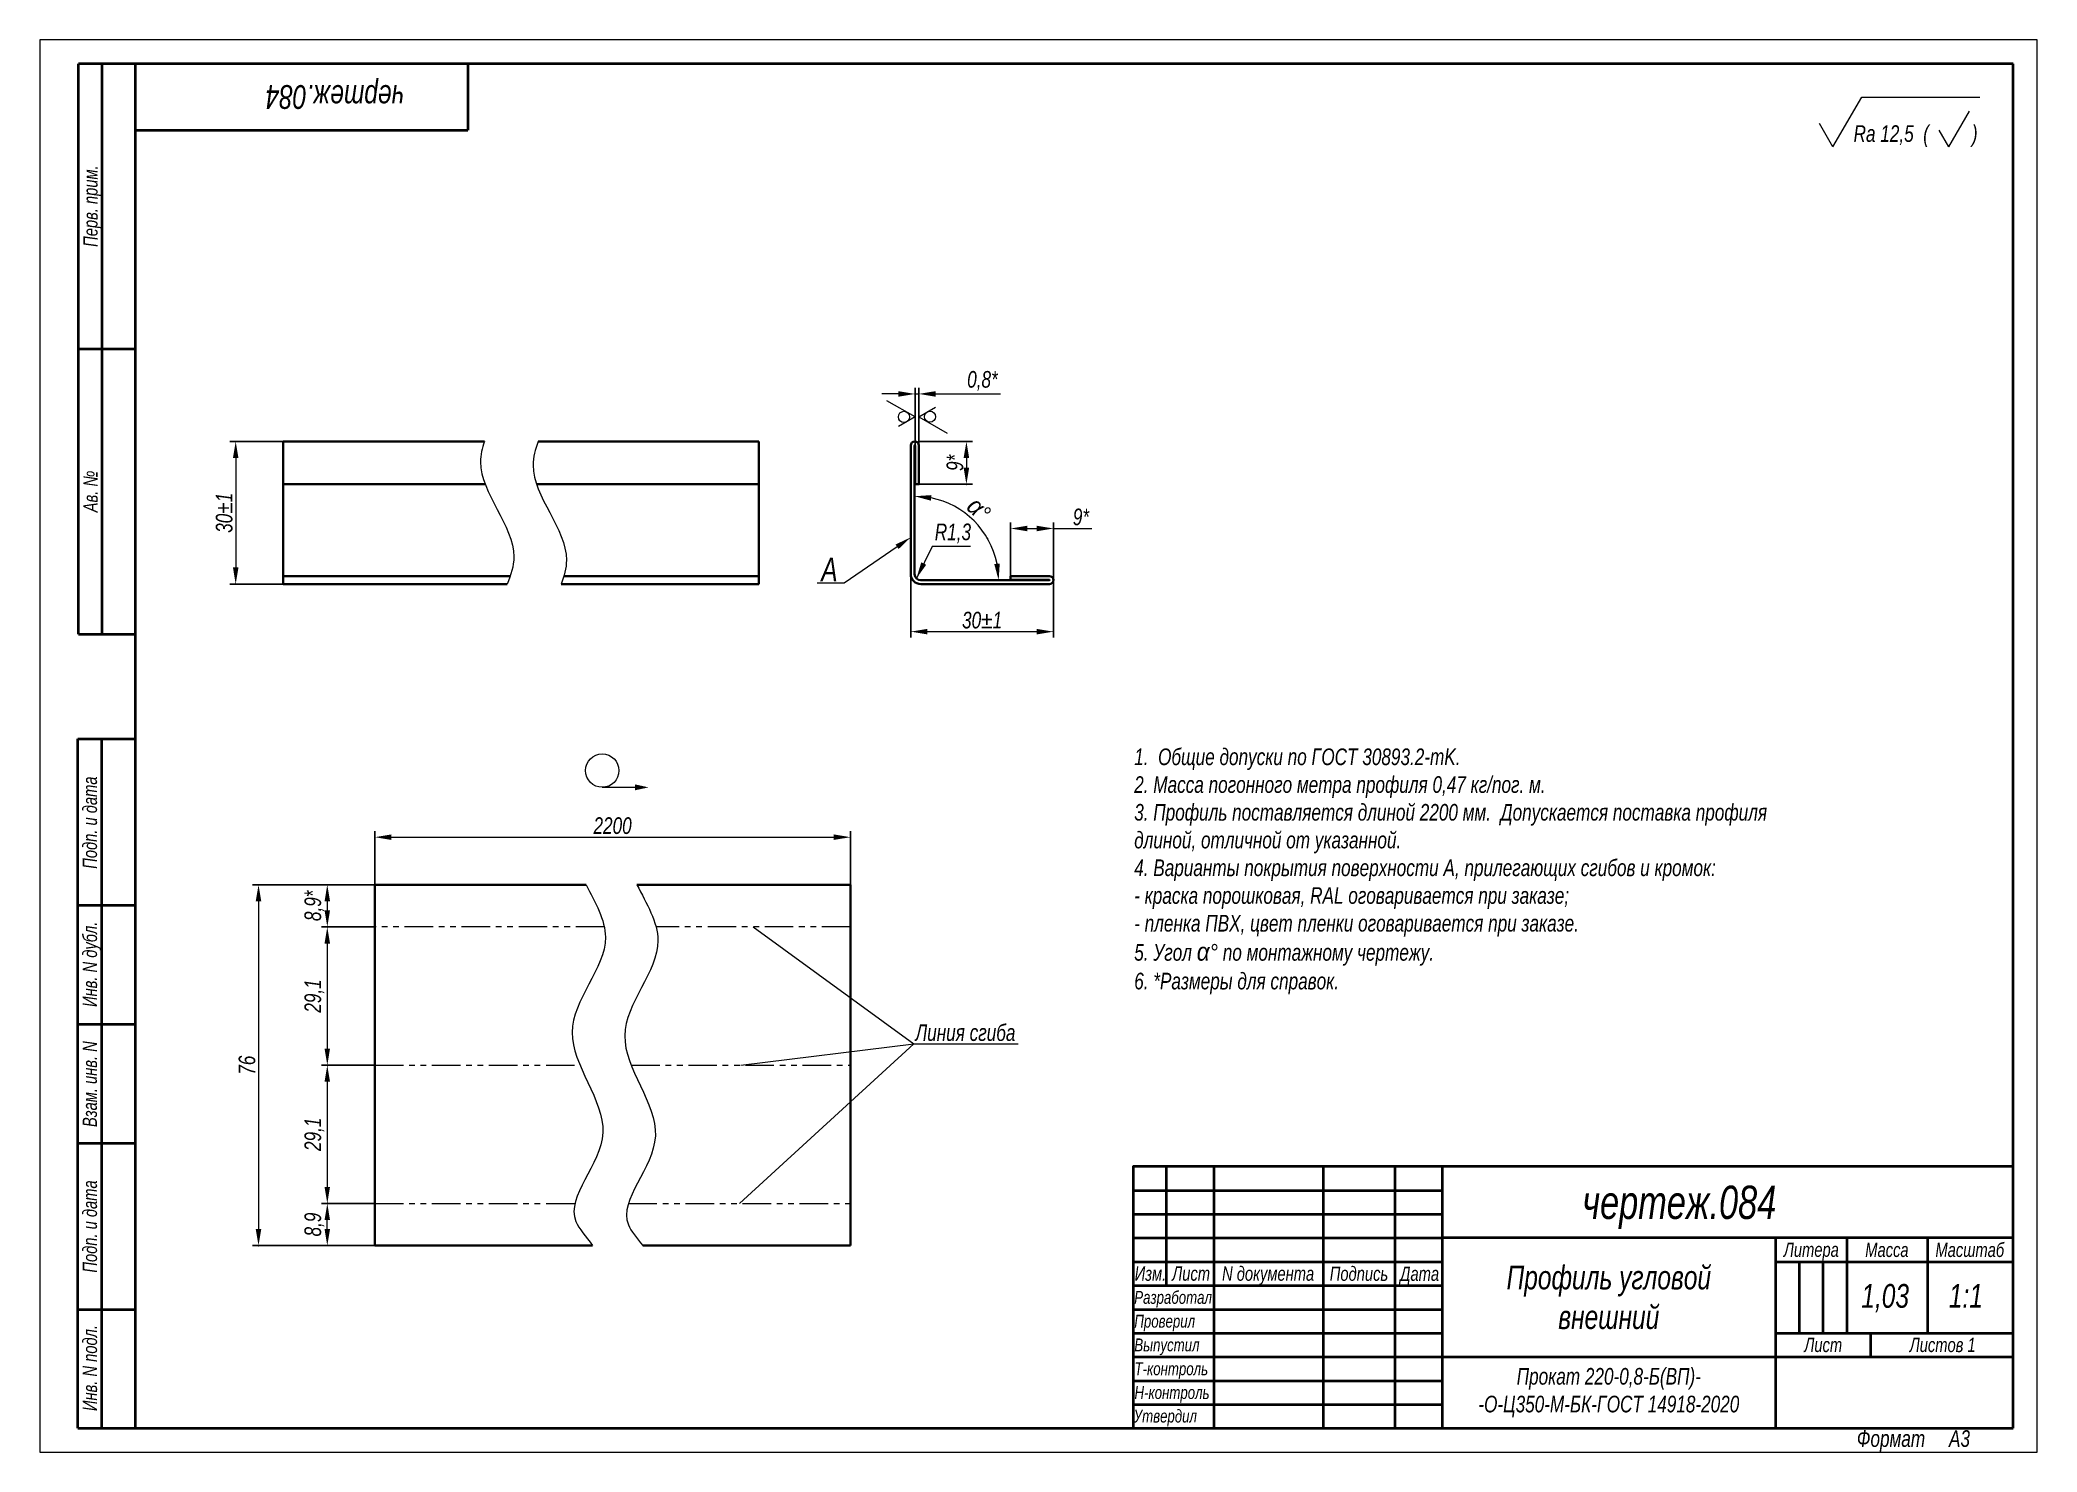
# Model space of a CAD drawing. Header units: millimetres. Extents: x 1798 to 18224, y 1761 to 2058.
# Drawn here: x 1798.3 to 2218.3, y 1761 to 2058 of the extents above; entities outside this region: 3.
import ezdxf
from ezdxf import colors
from ezdxf.entities.mleader import LeaderData, LeaderLine
from ezdxf.math import Vec2, Vec3

# ---------------------------------------------------------------- set-up
doc = ezdxf.new("R2010")
doc.units = ezdxf.units.MM
doc.linetypes.add('LT_04', pattern=[20, 10, -2, 2, -2, 2, -2])
doc.layers.add('Layer_01', color=7, linetype='Continuous', plot=False)
for name, color, linetype, lineweight in [('Layer_04', 1, 'Continuous', 15), ('Layer_08', 5, 'Continuous', 13), ('Layer_09', 1, 'Continuous', 15), ('Layer_11', 5, 'LT_04', 15), ('Layer_12', 7, 'Continuous', 35), ('Layer_13', 6, 'Continuous', 13), ('Layer_14', 7, 'Continuous', 40)]:
    doc.layers.add(name, color=color, linetype=linetype, lineweight=lineweight)
doc.styles.get("Standard").update_dxf_attribs({"font": 'arial.ttf'})
doc.styles.add('Style_01', font='ARIALNI.TTF', dxfattribs={"width": 0.9, "height": 3.5})
doc.dimstyles.new('DimStyle_02', dxfattribs={"dimtxt": 3.5, "dimasz": 2.5, "dimexe": 1.25, "dimexo": 0, "dimtad": 1, "dimlfac": 2, "dimtxsty": 'Style_01', "dimcen": 2.5, "dimazin": 3, "dimtfac": 1, "dimtmove": 0, "dimatfit": 3})

# ---------------------------------------------------------------- blocks, each defined once
blk = doc.blocks.new('*D6124')
at = {"layer": 'Layer_01', "color": 0, "ltscale": 0.04}
for p in [(1968.75, 1890.33), (1868.75, 1880.33), (1968.75, 1880.33)]:
    blk.add_point(p, dxfattribs=at)
at = {"layer": 'Layer_09', "color": 0, "lineweight": -2, "ltscale": 0.04}
for p, q in [((1868.75, 1880.33), (1868.75, 1891.58)), ((1968.75, 1880.33), (1968.75, 1891.58))]:
    blk.add_line(p, q, dxfattribs=at)
at = {"layer": 'Layer_09', "color": 0, "ltscale": 0.04}
blk.add_line((1872.25, 1890.33), (1965.25, 1890.33), dxfattribs=at)
for points in [[(1872.25, 1890.92), (1872.25, 1889.75), (1868.75, 1890.33)], [(1965.25, 1890.92), (1965.25, 1889.75), (1968.75, 1890.33)]]:
    blk.add_solid(points, dxfattribs=at)
at = {"layer": 'Layer_09', "color": 0, "ltscale": 0.04, "insert": (1918.75, 1892.74), "char_height": 3.5, "attachment_point": 5, "style": 'Style_01'}
blk.add_mtext('2200', dxfattribs=at)
blk = doc.blocks.new('*D6125')
at = {"layer": 'Layer_01', "color": 0, "ltscale": 0.04}
for p in [(1868.75, 1880.33), (1858.75, 1871.47), (1868.75, 1871.47)]:
    blk.add_point(p, dxfattribs=at)
at = {"layer": 'Layer_09', "color": 0, "lineweight": -2, "ltscale": 0.04}
for p, q in [((1868.75, 1880.33), (1857.5, 1880.33)), ((1868.75, 1871.47), (1857.5, 1871.47))]:
    blk.add_line(p, q, dxfattribs=at)
at = {"layer": 'Layer_09', "color": 0, "ltscale": 0.04}
blk.add_line((1858.75, 1876.83), (1858.75, 1874.97), dxfattribs=at)
for points in [[(1858.17, 1876.83), (1859.33, 1876.83), (1858.75, 1880.33)], [(1858.17, 1874.97), (1859.33, 1874.97), (1858.75, 1871.47)]]:
    blk.add_solid(points, dxfattribs=at)
at = {"layer": 'Layer_09', "color": 0, "ltscale": 0.04, "insert": (1856.02, 1875.9), "char_height": 3.5, "attachment_point": 5, "rotation": 90, "style": 'Style_01'}
blk.add_mtext('8,9*', dxfattribs=at)
blk = doc.blocks.new('*D6126')
at = {"layer": 'Layer_01', "color": 0, "ltscale": 0.04}
for p in [(1868.75, 1871.47), (1858.75, 1842.38), (1868.75, 1842.38)]:
    blk.add_point(p, dxfattribs=at)
at = {"layer": 'Layer_09', "color": 0, "lineweight": -2, "ltscale": 0.04}
for p, q in [((1868.75, 1871.47), (1857.5, 1871.47)), ((1868.75, 1842.38), (1857.5, 1842.38))]:
    blk.add_line(p, q, dxfattribs=at)
at = {"layer": 'Layer_09', "color": 0, "ltscale": 0.04}
blk.add_line((1858.75, 1867.97), (1858.75, 1845.88), dxfattribs=at)
for points in [[(1858.17, 1867.97), (1859.33, 1867.97), (1858.75, 1871.47)], [(1858.17, 1845.88), (1859.33, 1845.88), (1858.75, 1842.38)]]:
    blk.add_solid(points, dxfattribs=at)
at = {"layer": 'Layer_09', "color": 0, "ltscale": 0.04, "insert": (1856.02, 1856.93), "char_height": 3.5, "attachment_point": 5, "rotation": 90, "style": 'Style_01'}
blk.add_mtext('29,1', dxfattribs=at)
blk = doc.blocks.new('*D6127')
at = {"layer": 'Layer_01', "color": 0, "ltscale": 0.04}
for p in [(1868.75, 1842.38), (1858.75, 1813.29), (1868.75, 1813.29)]:
    blk.add_point(p, dxfattribs=at)
at = {"layer": 'Layer_09', "color": 0, "lineweight": -2, "ltscale": 0.04}
for p, q in [((1868.75, 1842.38), (1857.5, 1842.38)), ((1868.75, 1813.29), (1857.5, 1813.29))]:
    blk.add_line(p, q, dxfattribs=at)
at = {"layer": 'Layer_09', "color": 0, "ltscale": 0.04}
blk.add_line((1858.75, 1838.88), (1858.75, 1816.79), dxfattribs=at)
for points in [[(1858.17, 1838.88), (1859.33, 1838.88), (1858.75, 1842.38)], [(1858.17, 1816.79), (1859.33, 1816.79), (1858.75, 1813.29)]]:
    blk.add_solid(points, dxfattribs=at)
at = {"layer": 'Layer_09', "color": 0, "ltscale": 0.04, "insert": (1856.02, 1827.84), "char_height": 3.5, "attachment_point": 5, "rotation": 90, "style": 'Style_01'}
blk.add_mtext('29,1', dxfattribs=at)
blk = doc.blocks.new('*D6128')
at = {"layer": 'Layer_01', "color": 0, "ltscale": 0.04}
for p in [(1858.75, 1813.29), (1868.75, 1813.29), (1868.75, 1804.43)]:
    blk.add_point(p, dxfattribs=at)
at = {"layer": 'Layer_09', "color": 0, "lineweight": -2, "ltscale": 0.04}
for p, q in [((1868.75, 1813.29), (1857.5, 1813.29)), ((1868.75, 1804.43), (1857.5, 1804.43))]:
    blk.add_line(p, q, dxfattribs=at)
at = {"layer": 'Layer_09', "color": 0, "ltscale": 0.04}
blk.add_line((1858.75, 1807.93), (1858.75, 1809.79), dxfattribs=at)
for points in [[(1858.17, 1809.79), (1859.33, 1809.79), (1858.75, 1813.29)], [(1858.17, 1807.93), (1859.33, 1807.93), (1858.75, 1804.43)]]:
    blk.add_solid(points, dxfattribs=at)
at = {"layer": 'Layer_09', "color": 0, "ltscale": 0.04, "insert": (1856.02, 1808.86), "char_height": 3.5, "attachment_point": 5, "rotation": 90, "style": 'Style_01'}
blk.add_mtext('8,9', dxfattribs=at)
blk = doc.blocks.new('*D5992')
at = {"layer": 'Layer_01', "color": 0, "ltscale": 0.04}
for p in [(1868.75, 1880.33), (1844.29, 1804.43), (1868.75, 1804.43)]:
    blk.add_point(p, dxfattribs=at)
at = {"layer": 'Layer_09', "color": 0, "lineweight": -2, "ltscale": 0.04}
for p, q in [((1868.75, 1880.33), (1843.04, 1880.33)), ((1868.75, 1804.43), (1843.04, 1804.43))]:
    blk.add_line(p, q, dxfattribs=at)
at = {"layer": 'Layer_09', "color": 0, "ltscale": 0.04}
blk.add_line((1844.29, 1876.83), (1844.29, 1807.93), dxfattribs=at)
for points in [[(1843.7, 1876.83), (1844.87, 1876.83), (1844.29, 1880.33)], [(1843.7, 1807.93), (1844.87, 1807.93), (1844.29, 1804.43)]]:
    blk.add_solid(points, dxfattribs=at)
at = {"layer": 'Layer_09', "color": 0, "ltscale": 0.04, "insert": (1841.88, 1842.38), "char_height": 3.5, "attachment_point": 5, "rotation": 90, "style": 'Style_01'}
blk.add_mtext('76', dxfattribs=at)
blk = doc.blocks.new('*D6129')
at = {"layer": 'Layer_01', "color": 0, "ltscale": 0.04}
for p in [(1849.49, 1973.56), (1839.49, 1943.56), (1849.49, 1943.56)]:
    blk.add_point(p, dxfattribs=at)
at = {"layer": 'Layer_09', "color": 0, "lineweight": -2, "ltscale": 0.04}
for p, q in [((1849.49, 1973.56), (1838.24, 1973.56)), ((1849.49, 1943.56), (1838.24, 1943.56))]:
    blk.add_line(p, q, dxfattribs=at)
at = {"layer": 'Layer_09', "color": 0, "ltscale": 0.04}
blk.add_line((1839.49, 1970.06), (1839.49, 1947.06), dxfattribs=at)
for points in [[(1838.91, 1970.06), (1840.07, 1970.06), (1839.49, 1973.56)], [(1838.91, 1947.06), (1840.07, 1947.06), (1839.49, 1943.56)]]:
    blk.add_solid(points, dxfattribs=at)
at = {"layer": 'Layer_09', "color": 0, "ltscale": 0.04, "insert": (1837.08, 1958.56), "char_height": 3.5, "attachment_point": 5, "rotation": 90, "style": 'Style_01'}
blk.add_mtext('30%%P1', dxfattribs=at)
blk = doc.blocks.new('*D5993')
at = {"layer": 'Layer_01', "color": 0, "ltscale": 0.04}
for p in [(1983.16, 1973.56), (1983.16, 1964.56), (1993.16, 1964.56)]:
    blk.add_point(p, dxfattribs=at)
at = {"layer": 'Layer_09', "color": 0, "lineweight": -2, "ltscale": 0.04}
for p, q in [((1983.16, 1973.56), (1994.41, 1973.56)), ((1983.16, 1964.56), (1994.41, 1964.56))]:
    blk.add_line(p, q, dxfattribs=at)
at = {"layer": 'Layer_09', "color": 0, "ltscale": 0.04}
blk.add_line((1993.16, 1970.06), (1993.16, 1968.06), dxfattribs=at)
for points in [[(1992.57, 1970.06), (1993.74, 1970.06), (1993.16, 1973.56)], [(1992.57, 1968.06), (1993.74, 1968.06), (1993.16, 1964.56)]]:
    blk.add_solid(points, dxfattribs=at)
at = {"layer": 'Layer_09', "color": 0, "ltscale": 0.04, "insert": (1990.75, 1969.06), "char_height": 3.5, "attachment_point": 5, "rotation": 90, "style": 'Style_01'}
blk.add_mtext('9*', dxfattribs=at)
blk = doc.blocks.new('*D6130')
at = {"layer": 'Layer_01', "color": 0, "ltscale": 0.04}
for p in [(1981.46, 1945.66), (2011.46, 1944.37), (2011.46, 1933.56)]:
    blk.add_point(p, dxfattribs=at)
at = {"layer": 'Layer_09', "color": 0, "lineweight": -2, "ltscale": 0.04}
for p, q in [((1981.46, 1945.66), (1981.46, 1932.31)), ((2011.46, 1944.37), (2011.46, 1932.31))]:
    blk.add_line(p, q, dxfattribs=at)
at = {"layer": 'Layer_09', "color": 0, "ltscale": 0.04}
blk.add_line((1984.96, 1933.56), (2007.96, 1933.56), dxfattribs=at)
for points in [[(1984.96, 1934.14), (1984.96, 1932.98), (1981.46, 1933.56)], [(2007.96, 1934.14), (2007.96, 1932.98), (2011.46, 1933.56)]]:
    blk.add_solid(points, dxfattribs=at)
at = {"layer": 'Layer_09', "color": 0, "ltscale": 0.04, "insert": (1996.46, 1935.97), "char_height": 3.5, "attachment_point": 5, "style": 'Style_01'}
blk.add_mtext('30%%P1', dxfattribs=at)
blk = doc.blocks.new('*D6131')
at = {"layer": 'Layer_01', "color": 0, "ltscale": 0.04}
for p in [(1982.26, 1972.71), (1997.57, 1953.2), (1982.26, 1945.66), (1983.56, 1944.36), (2010.61, 1944.36)]:
    blk.add_point(p, dxfattribs=at)
at = {"layer": 'Layer_09', "color": 0, "ltscale": 0.04}
blk.add_arc((1982.26, 1944.36), 17.68, 11.3602, 78.6398, dxfattribs=at)
for points in [[(1985.68, 1961.11), (1985.8, 1962.28), (1982.26, 1962.04)], [(2000.17, 1947.9), (1999.01, 1947.79), (1999.94, 1944.36)]]:
    blk.add_solid(points, dxfattribs=at)
at = {"layer": 'Layer_09', "color": 0, "ltscale": 0.04, "insert": (1995.84, 1959.36), "char_height": 3.5, "attachment_point": 5, "rotation": 317.8291, "style": 'Style_01'}
blk.add_mtext('{\\fArial|b0|i1|c0|p34;\\H1.08333x;α}%%D', dxfattribs=at)
blk = doc.blocks.new('*D5994')
at = {"layer": 'Layer_01', "color": 0, "ltscale": 0.04}
for p in [(1982.36, 1983.56), (1982.36, 1972.71), (1983.16, 1972.71)]:
    blk.add_point(p, dxfattribs=at)
at = {"layer": 'Layer_09', "color": 0, "ltscale": 0.04}
for p, q in [((1978.86, 1983.56), (1975.36, 1983.56)), ((1982.36, 1983.56), (1983.16, 1983.56)), ((1986.66, 1983.56), (2000.32, 1983.56))]:
    blk.add_line(p, q, dxfattribs=at)
at = {"layer": 'Layer_09', "color": 0, "lineweight": -2, "ltscale": 0.04}
for p, q in [((1982.36, 1972.71), (1982.36, 1984.81)), ((1983.16, 1972.71), (1983.16, 1984.81))]:
    blk.add_line(p, q, dxfattribs=at)
at = {"layer": 'Layer_09', "color": 0, "ltscale": 0.04}
for points in [[(1978.86, 1984.14), (1978.86, 1982.98), (1982.36, 1983.56)], [(1986.66, 1984.14), (1986.66, 1982.98), (1983.16, 1983.56)]]:
    blk.add_solid(points, dxfattribs=at)
at = {"layer": 'Layer_09', "color": 0, "ltscale": 0.04, "insert": (1996.53, 1986.3), "char_height": 3.5, "attachment_point": 5, "style": 'Style_01'}
blk.add_mtext('0,8*', dxfattribs=at)
blk = doc.blocks.new('*D6132')
at = {"layer": 'Layer_01', "color": 0, "ltscale": 0.04}
for p in [(2011.46, 1955.26), (2002.46, 1945.26), (2011.46, 1944.41)]:
    blk.add_point(p, dxfattribs=at)
at = {"layer": 'Layer_09', "color": 0, "lineweight": -2, "ltscale": 0.04}
for p, q in [((2002.46, 1945.26), (2002.46, 1956.51)), ((2011.46, 1944.41), (2011.46, 1956.51))]:
    blk.add_line(p, q, dxfattribs=at)
at = {"layer": 'Layer_09', "color": 0, "ltscale": 0.04}
for p, q in [((2005.96, 1955.26), (2007.96, 1955.26)), ((2011.46, 1955.26), (2019.55, 1955.26))]:
    blk.add_line(p, q, dxfattribs=at)
for points in [[(2005.96, 1955.84), (2005.96, 1954.68), (2002.46, 1955.26)], [(2007.96, 1955.84), (2007.96, 1954.68), (2011.46, 1955.26)]]:
    blk.add_solid(points, dxfattribs=at)
at = {"layer": 'Layer_09', "color": 0, "ltscale": 0.04, "insert": (2017.25, 1957.67), "char_height": 3.5, "attachment_point": 5, "style": 'Style_01'}
blk.add_mtext('9*', dxfattribs=at)

msp = doc.modelspace()

# ---------------------------------------------------------------- linework, layer by layer
at = {"layer": 'Layer_04'}
for p, q in [((1985.97, 1951.48), (1982.64, 1944.74)), ((1994.04, 1951.48), (1985.97, 1951.48))]:
    msp.add_line(p, q, dxfattribs=at)
at = {"layer": 'Layer_09', "ltscale": 0.04}
msp.add_solid([(1984.7, 1947.63), (1983.66, 1948.14), (1982.64, 1944.74)], dxfattribs=at)
at = {"layer": 'Layer_11', "linetype": 'LT_04', "ltscale": 0.6}
for p, q in [((1917, 1871.47), (1868.75, 1871.47)), ((1968.75, 1871.47), (1927.89, 1871.47)), ((1868.75, 1842.38), (1911.91, 1842.38)), ((1922.69, 1842.38), (1968.75, 1842.38)), ((1868.75, 1813.29), (1910.84, 1813.29)), ((1922.09, 1813.29), (1968.75, 1813.29))]:
    msp.add_line(p, q, dxfattribs=at)
at = {"layer": 'Layer_12', "lineweight": 13, "ltscale": 0.303109}
msp.add_line((2175.39, 2035.51), (2181.45, 2046.01), dxfattribs=at)
at = {"layer": 'Layer_12', "lineweight": 13}
msp.add_line((2181.45, 2046.01), (2206.32, 2046.01), dxfattribs=at)
at = {"layer": 'Layer_12', "lineweight": 13, "ltscale": 0.216506}
msp.add_line((2199.75, 2035.51), (2204.08, 2043.01), dxfattribs=at)
at = {"layer": 'Layer_12', "lineweight": 13, "ltscale": 0.141451}
msp.add_line((2175.39, 2035.51), (2172.56, 2040.41), dxfattribs=at)
at = {"layer": 'Layer_12', "lineweight": 13, "ltscale": 0.101036}
msp.add_line((2199.75, 2035.51), (2197.73, 2039.01), dxfattribs=at)
at = {"layer": 'Layer_12'}
for p, q in [((1891.79, 1973.56), (1849.49, 1973.56)), ((1849.49, 1972.71), (1849.49, 1973.56)), ((1849.49, 1964.56), (1849.49, 1972.71)), ((1949.49, 1973.56), (1903.11, 1973.56)), ((1949.49, 1973.56), (1949.49, 1972.71)), ((1949.49, 1972.71), (1949.49, 1964.56)), ((1981.46, 1945.66), (1981.46, 1972.71)), ((1982.26, 1945.66), (1982.26, 1972.71)), ((1982.36, 1964.56), (1982.36, 1972.71)), ((1983.16, 1964.56), (1983.16, 1972.71)), ((1891.97, 1964.56), (1849.49, 1964.56)), ((1849.49, 1945.66), (1849.49, 1964.56)), ((1949.49, 1964.56), (1902.78, 1964.56)), ((1949.49, 1964.56), (1949.49, 1945.66)), ((1982.36, 1964.56), (1983.16, 1964.56)), ((1849.49, 1945.66), (1849.49, 1945.26)), ((1849.49, 1943.56), (1849.49, 1945.26)), ((1897.24, 1945.26), (1849.49, 1945.26)), ((1949.49, 1945.26), (1908.52, 1945.26)), ((1949.49, 1945.26), (1949.49, 1945.66)), ((1949.49, 1945.26), (1949.49, 1943.56)), ((2010.61, 1945.26), (2002.46, 1945.26)), ((2002.46, 1944.46), (2002.46, 1945.26)), ((1896.58, 1943.56), (1849.49, 1943.56)), ((1949.49, 1943.56), (1907.93, 1943.56)), ((1983.56, 1944.36), (2010.61, 1944.36)), ((1983.56, 1943.56), (2010.61, 1943.56)), ((2010.61, 1944.46), (2002.46, 1944.46)), ((1913.17, 1880.33), (1868.75, 1880.33)), ((1868.75, 1804.43), (1868.75, 1880.33)), ((1968.75, 1880.33), (1923.87, 1880.33)), ((1968.75, 1880.33), (1968.75, 1804.43)), ((1868.75, 1804.43), (1914.53, 1804.43)), ((1925.09, 1804.43), (1968.75, 1804.43))]:
    msp.add_line(p, q, dxfattribs=at)
for centre, radius, start, end in [((1982.31, 1972.71), 0.85, 0, 180), ((1982.31, 1972.71), 0.05, 0, 180), ((1983.56, 1945.66), 2.1, 180, 270), ((1983.56, 1945.66), 1.3, 180, 270), ((2010.61, 1944.41), 0.85, 270, 90), ((2010.61, 1944.41), 0.05, 270, 90)]:
    msp.add_arc(centre, radius, start, end, dxfattribs=at)
at = {"layer": 'Layer_13'}
for p, q in [((1798.32, 2058.01), (1798.32, 1761.01)), ((2218.32, 2058.01), (1798.32, 2058.01)), ((2218.32, 1761.01), (2218.32, 2058.01)), ((1982.36, 1978.76), (1976.39, 1982.11)), ((1982.36, 1978.76), (1978.87, 1976.69)), ((1983.16, 1978.76), (1986.66, 1980.8)), ((1983.16, 1978.76), (1989.12, 1975.34)), ((1916.58, 1900.83), (1923.49, 1900.82)), ((1948.32, 1871.47), (1982.08, 1846.85)), ((1945.42, 1813.29), (1982.08, 1846.85)), ((1945.72, 1842.38), (1982.08, 1846.85)), ((1982.08, 1846.85), (2004.04, 1846.85)), ((1798.32, 1761.01), (2218.32, 1761.01))]:
    msp.add_line(p, q, dxfattribs=at)
for centre, radius in [((1980.02, 1978.73), 1.17), ((1985.49, 1978.77), 1.17), ((1916.58, 1904.33), 3.51)]:
    msp.add_circle(centre, radius, dxfattribs=at)
for points, knots in [([(1891.79, 1973.56), (1891.29, 1972.14), (1889.49, 1964.04), (1899.98, 1954.04), (1897.4, 1945.47), (1896.58, 1943.56)], [101.419052, 101.419052, 101.419052, 101.419052, 105.948101, 127.137721, 133.203818, 133.203818, 133.203818, 133.203818]), ([(1903.11, 1973.56), (1902.47, 1971.9), (1900.3, 1963.58), (1910.8, 1953.58), (1908.59, 1945.24), (1907.93, 1943.56)], [100.677921, 100.677921, 100.677921, 100.677921, 105.948101, 127.137721, 132.462635, 132.462635, 132.462635, 132.462635]), ([(1913.17, 1880.33), (1915.08, 1876.63), (1921.11, 1866.28), (1903.34, 1849.69), (1923.85, 1827.77), (1906.61, 1812.92), (1913.18, 1806.4), (1914.53, 1804.43)], [200.16353, 200.16353, 200.16353, 200.16353, 211.896201, 233.085821, 254.275441, 275.465061, 281.8436, 281.8436, 281.8436, 281.8436]), ([(1923.87, 1880.33), (1925.86, 1876.4), (1932.41, 1865.81), (1914.4, 1848.99), (1934.9, 1827.07), (1917.95, 1812.45), (1923.88, 1806.07), (1925.09, 1804.43)], [199.424222, 199.424222, 199.424222, 199.424222, 211.896201, 233.085821, 254.275441, 275.465061, 281.065118, 281.065118, 281.065118, 281.065118])]:
    msp.add_open_spline(points, degree=3, knots=knots, dxfattribs=at)
msp.add_solid([(1923.49, 1900.2), (1926.31, 1900.81), (1923.49, 1901.43)], dxfattribs=at)
at = {"layer": 'Layer_14', "linetype": 'Continuous'}
for p, q in [((2213.32, 2053.01), (1806.44, 2053.01)), ((1806.44, 1933.01), (1806.44, 2053.01)), ((1811.44, 1933.01), (1811.44, 2053.01)), ((1818.32, 2053.01), (1818.32, 1766.01)), ((1888.32, 2053.01), (1888.32, 2039.01)), ((2213.32, 1766.01), (2213.32, 2053.01)), ((1818.32, 2039.01), (1888.32, 2039.01)), ((1806.44, 1993.01), (1818.32, 1993.01)), ((1806.44, 1933.01), (1818.32, 1933.01)), ((1806.32, 1766.01), (1806.32, 1911.01)), ((1806.32, 1911.01), (1818.32, 1911.01)), ((1811.32, 1766.01), (1811.32, 1911.01)), ((1806.32, 1876.01), (1818.32, 1876.01)), ((1806.32, 1851.01), (1818.32, 1851.01)), ((1806.32, 1826.01), (1818.32, 1826.01)), ((2028.2, 1816.04), (2093.24, 1816.04)), ((2028.2, 1811.04), (2093.24, 1811.04)), ((2028.2, 1806.04), (2093.24, 1806.04)), ((2168.29, 1801.03), (2168.29, 1786.02)), ((2173.29, 1801.03), (2173.29, 1786.02)), ((1806.32, 1791.01), (1818.32, 1791.01)), ((2028.2, 1791.03), (2093.24, 1791.03)), ((2028.2, 1786.02), (2093.24, 1786.02)), ((2028.2, 1781.02), (2093.24, 1781.02)), ((2028.2, 1776.02), (2093.24, 1776.02)), ((2028.2, 1771.01), (2093.24, 1771.01)), ((1806.32, 1766.01), (1818.32, 1766.01)), ((1818.32, 1766.01), (2213.32, 1766.01))]:
    msp.add_line(p, q, dxfattribs=at)
for points in [[(2213.32, 1821.05), (2028.2, 1821.05), (2028.2, 1766.01)], [(2035.2, 1821.05), (2035.2, 1796.03)], [(2045.21, 1821.05), (2045.21, 1766.01)], [(2068.22, 1821.05), (2068.22, 1766.01)], [(2083.23, 1821.05), (2083.23, 1766.01)], [(2093.24, 1821.05), (2093.24, 1766.01)], [(2213.32, 1806.04), (2093.24, 1806.04)], [(2163.29, 1806.04), (2163.29, 1766.01)], [(2178.3, 1806.04), (2178.3, 1786.02)], [(2195.31, 1806.04), (2195.31, 1786.02)], [(2195.31, 1806.04), (2195.31, 1786.02)], [(2028.2, 1801.03), (2093.24, 1801.03)], [(2163.29, 1801.03), (2213.32, 1801.03)], [(2028.2, 1796.03), (2093.24, 1796.03)], [(2163.29, 1786.02), (2213.32, 1786.02)], [(2183.3, 1786.02), (2183.3, 1781.02)], [(2093.24, 1781.02), (2213.32, 1781.02)]]:
    msp.add_lwpolyline(points, dxfattribs=at)

# ---------------------------------------------------------------- texts
at = {"layer": 'Layer_04', "width": 37, "attachment_point": 5, "style": 'Style_01'}
for insert, char_height in [((17332.19, 2042.01), 3.5), ((18224.28, 2042.13), 3.5), ((17783.64, 2040.63), 6)]:
    msp.add_mtext('{\\fCalibri|b0|i0|c204;\\c0;^J', dxfattribs=dict(at, insert=insert, char_height=char_height))
at = {"layer": 'Layer_04', "insert": (1990.32, 1954.22), "char_height": 3.5, "attachment_point": 5, "style": 'Style_01'}
msp.add_mtext('R1,3', dxfattribs=at)
at = {"layer": 'Layer_08', "linetype": 'Continuous', "style": 'Style_01', "width": 0.9}
msp.add_text('чертеж.084', height=5, rotation=180, dxfattribs=at).set_placement((1874.94, 2048.51))
for s, height, p in [('Rа 12,5  (         )', 3.5, (2179.74, 2036.57)), ('чертеж.084', 7, (2122.69, 1810.04)), ('Изм.', 3, (2028.55, 1797.04)), ('Лист', 3, (2036.43, 1797.05)), ('N документа', 3, (2046.93, 1797.05)), ('Подпись', 3, (2069.58, 1797.03)), ('Дата', 3, (2084.37, 1797.02)), ('Разработал', 2.7, (2028.46, 1792.19)), ('1,03', 5, (2181.36, 1791.36)), ('1:1', 5, (2199.77, 1791.37)), ('Проверил', 2.7, (2028.48, 1787.19)), ('Выпустил', 2.7, (2028.48, 1782.2)), ('Т-контроль', 2.7, (2028.51, 1777.18)), ('Н-контроль', 2.7, (2028.51, 1772.18)), ('Утвердил', 2.7, (2028.34, 1767.23))]:
    msp.add_text(s, height=height, dxfattribs=at).set_placement(p)
at = {"layer": 'Layer_08', "linetype": 'Continuous', "lineweight": 25, "style": 'Style_01', "width": 0.9}
for s, p in [('Перв. прим.', (1810.44, 2014.49)), ('Ав. №', (1810.45, 1958.67)), ('Подп. и дата', (1810.32, 1883.69)), ('Инв. N дубл.', (1810.32, 1854.63)), ('Взам. инв. N', (1810.31, 1829.37)), ('Подп. и дата', (1810.32, 1798.75)), ('Инв. N подл.', (1810.32, 1769.64))]:
    msp.add_text(s, height=3, rotation=90, dxfattribs=at).set_placement(p)
at = {"layer": 'Layer_08', "style": 'Style_01', "width": 0.9}
msp.add_text('А', height=5, dxfattribs=at).set_placement((1962.63, 1944.12))
at = {"layer": 'Layer_08', "ltscale": 0.04, "style": 'Style_01', "width": 0.9}
msp.add_text('Линия сгиба', height=3.5, dxfattribs=at).set_placement((1982.44, 1847.48))
at = {"layer": 'Layer_08', "linetype": 'Continuous', "lineweight": 25, "style": 'Style_01', "width": 0.9}
for s, p in [('Литера', (2165.06, 1802.07)), ('Масса', (2182.19, 1802.04)), ('Масштаб', (2196.95, 1802.04)), ('Лист ', (2169.37, 1782.05)), ('Листов 1', (2191.53, 1782.05))]:
    msp.add_text(s, height=3, dxfattribs=at).set_placement(p)
at = {"layer": 'Layer_08', "insert": (2028.45, 1908.99), "char_height": 3.5, "attachment_point": 1, "style": 'Style_01'}
msp.add_mtext_dynamic_manual_height_columns('1.  Общие допуски по ГОСТ 30893.2-mK.\\P\\pxb0.25,ql;2. Масса погонного метра профиля 0,47 кг/пог. м.   \\P\\pq*;3. Профиль поставляется длиной 2200 мм.  Допускается поставка профиля длиной, отличной от указанной.\\P4. Варианты покрытия поверхности А, прилегающих сгибов и кромок:\\P- краска порошковая, RAL оговаривается при заказе;\\P- пленка ПВХ, цвет пленки оговаривается при заказе.\\P5. Угол {\\fArial|b0|i1|c0|p34;\\H1.08333x;α}%%D по монтажному чертежу.\\P\\pql;6. *Размеры для справок.', width=144.9061, gutter_width=70, heights=[75], dxfattribs=at)
at = {"layer": 'Layer_08', "linetype": 'Continuous', "width": 70.0467, "attachment_point": 5, "style": 'Style_01'}
for s, insert, char_height in [('Профиль угловой ^Jвнешний ', (2128.26, 1793.53), 5), ('Прокат 220-0,8-Б(ВП)-\\P-О-Ц350-М-БК-ГОСТ 14918-2020', (2128.26, 1773.52), 3.5)]:
    msp.add_mtext(s, dxfattribs=dict(at, insert=insert, char_height=char_height))
at = {"layer": 'Layer_08', "linetype": 'Continuous', "lineweight": 25, "insert": (2180.42, 1765.6), "char_height": 3.5, "width": 32.9515, "attachment_point": 1, "style": 'Style_01'}
msp.add_mtext('Формат     А3', dxfattribs=at)

# ---------------------------------------------------------------- dimensions: what is measured, and where the dimension line sits
at = {"layer": 'Layer_09', "ltscale": 0.04}
for base, p1, p2, picture, middle in [((1982.36, 1983.56), (1983.16, 1972.71), (1982.36, 1972.71), '*D5994', (1996.53, 1983.56)), ((2011.46, 1955.26), (2002.46, 1945.26), (2011.46, 1944.41), '*D6132', (2017.25, 1955.26))]:
    dim = msp.add_linear_dim(base=base, p1=p1, p2=p2, text='<>*', dimstyle='DimStyle_02', override={"dimasz": 3.5, "dimdec": 1, "dimlfac": 1, "dimlwd": -1}, dxfattribs=at)
    dim.commit()
    dim.dimension.update_dxf_attribs({"geometry": picture, "text_midpoint": middle, "dimtype": 160})
for base, p1, p2, text, picture, middle in [((1839.49, 1943.56), (1849.49, 1973.56), (1849.49, 1943.56), '<>%%P1', '*D6129', (1837.08, 1958.56)), ((1844.29, 1804.43), (1868.75, 1880.33), (1868.75, 1804.43), '76', '*D5992', (1841.88, 1842.38)), ((1858.75, 1871.47), (1868.75, 1880.33), (1868.75, 1871.47), '<>*', '*D6125', (1856.02, 1875.9))]:
    dim = msp.add_linear_dim(base=base, p1=p1, p2=p2, angle=90, text=text, dimstyle='DimStyle_02', override={"dimasz": 3.5, "dimdec": 1, "dimlfac": 1, "dimlwd": -1}, dxfattribs=at)
    dim.commit()
    dim.dimension.update_dxf_attribs({"geometry": picture, "text_midpoint": middle})
dim = msp.add_angular_dim_2l(base=(1997.57, 1953.2), line1=((1982.26, 1945.66), (1982.26, 1972.71)), line2=((1983.56, 1944.36), (2010.61, 1944.36)), text='{\\fArial|b0|i1|c0|p34;\\H1.08333x;α}%%D', dimstyle='DimStyle_02', override={"dimasz": 3.5, "dimdec": 1, "dimlfac": 1, "dimlwd": -1}, dxfattribs=at)
dim.commit()
dim.dimension.update_dxf_attribs({"geometry": '*D6131', "text_midpoint": (1994.13, 1957.46), "dimtype": 162})
dim = msp.add_linear_dim(base=(1993.16, 1964.56), p1=(1983.16, 1973.56), p2=(1983.16, 1964.56), angle=90, text='<>*', dimstyle='DimStyle_02', override={"dimasz": 3.5, "dimdec": 1, "dimlfac": 1, "dimlwd": -1}, dxfattribs=at)
dim.commit()
dim.dimension.update_dxf_attribs({"geometry": '*D5993', "text_midpoint": (1993.16, 1969.06), "dimtype": 160})
for base, p1, p2, text, picture, middle in [((2011.46, 1933.56), (1981.46, 1945.66), (2011.46, 1944.37), '<>%%P1', '*D6130', (1996.46, 1935.97)), ((1968.75, 1890.33), (1868.75, 1880.33), (1968.75, 1880.33), '2200', '*D6124', (1918.75, 1892.74))]:
    dim = msp.add_linear_dim(base=base, p1=p1, p2=p2, text=text, dimstyle='DimStyle_02', override={"dimasz": 3.5, "dimdec": 1, "dimlfac": 1, "dimlwd": -1}, dxfattribs=at)
    dim.commit()
    dim.dimension.update_dxf_attribs({"geometry": picture, "text_midpoint": middle})
for base, p1, p2, picture, middle in [((1858.75, 1842.38), (1868.75, 1871.47), (1868.75, 1842.38), '*D6126', (1856.02, 1856.93)), ((1858.75, 1813.29), (1868.75, 1842.38), (1868.75, 1813.29), '*D6127', (1856.02, 1827.84)), ((1858.75, 1813.29), (1868.75, 1804.43), (1868.75, 1813.29), '*D6128', (1856.02, 1808.86))]:
    dim = msp.add_linear_dim(base=base, p1=p1, p2=p2, angle=90, dimstyle='DimStyle_02', override={"dimasz": 3.5, "dimdec": 1, "dimlfac": 1, "dimlwd": -1}, dxfattribs=at)
    dim.commit()
    dim.dimension.update_dxf_attribs({"geometry": picture, "text_midpoint": middle})

# ---------------------------------------------------------------- leaders
ml = msp.add_multileader_mtext('Standard', dxfattribs=at)
ml.set_content('', color=256)
ml.set_leader_properties(color=256, lineweight=-1)
ml.build(insert=Vec2(0, 0))
ml.multileader.update_dxf_attribs({"text_left_attachment_type": 6, "text_right_attachment_type": 6, "dogleg_length": 10.02, "arrow_head_size": 3.5})
ctx = ml.context
ctx.base_point, ctx.char_height, ctx.arrow_head_size, ctx.landing_gap_size, ctx.plane_origin = Vec3(1961.75, 1943.77), 3.5, 3.5, 0, Vec3(1981.46, 1953.4)
ctx.left_attachment, ctx.right_attachment = 6, 6
notes = []
notes.append((ctx, [(0, (1, 1, 0), (1967.46, 1943.77), (-1, 0), 5.71, [(0, [(1981.46, 1953.4)], 0, [])])]))
ctx.mtext.insert, ctx.mtext.flow_direction = Vec3(1961.75, 1947.27), 5
for ctx, leaders in notes:
    for number, flags, end, landing, length, lines in leaders:
        leader = LeaderData()
        leader.index, (leader.has_last_leader_line, leader.has_dogleg_vector, leader.attachment_direction) = number, flags
        leader.last_leader_point, leader.dogleg_vector, leader.dogleg_length = Vec3(end), Vec3(landing), length
        for number, points, colour, breaks in lines:
            line = LeaderLine()
            line.index, line.vertices, line.color, line.breaks = number, Vec3.list(points), colors.encode_raw_color(colour), breaks
            leader.lines.append(line)
        ctx.leaders.append(leader)

doc.saveas('drawing.dxf')
